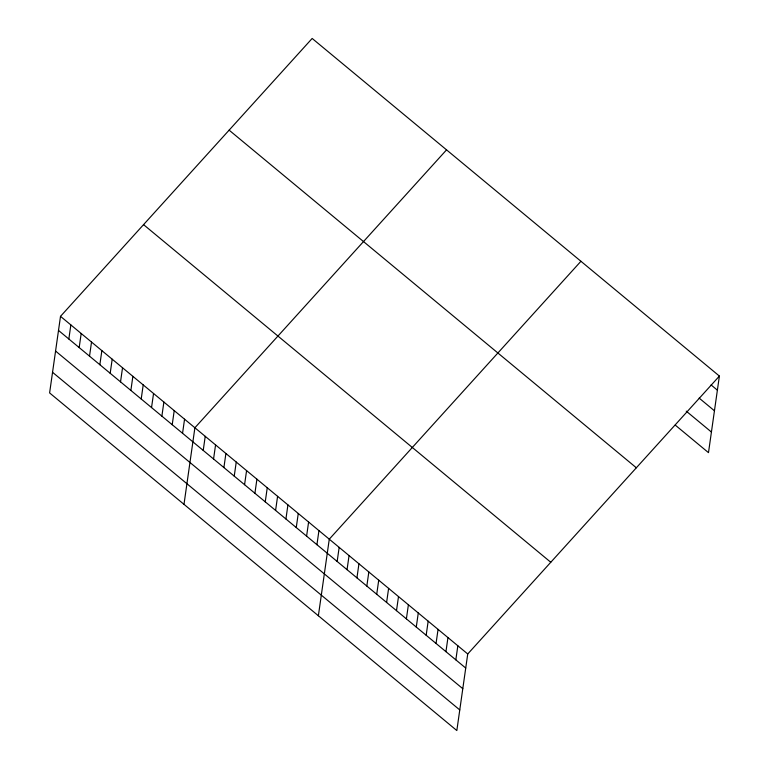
<?xml version="1.0" encoding="UTF-8"?>
<svg xmlns="http://www.w3.org/2000/svg" width="769" height="769" viewBox="0 0 769 769"><rect width="100%" height="100%" fill="white"/><g stroke="black" fill="none" stroke-linecap="round" stroke-linejoin="round"><path stroke-width="1.15" d="M60.511 316.347L49.61 392.93L456.834 730.55L467.735 653.977L719.39 376.07L312.166 38.45L60.511 316.347L467.735 653.977M68.845 339.014L70.854 324.922M79.178 347.578L81.187 333.486M89.521 356.153L91.521 342.061M99.855 364.717L101.864 350.635M110.188 373.292L112.197 359.2M120.531 381.866L122.531 367.774M130.865 390.431L132.874 376.339M141.208 399.005L143.207 384.913M151.541 407.57L153.55 393.488M161.875 416.144L163.884 402.052M172.218 424.719L174.217 410.627M182.551 433.283L184.56 419.192M183.993 504.339L194.893 427.766L446.549 149.868M203.227 450.423L205.227 436.34M213.561 458.997L215.57 444.905M223.904 467.571L225.903 453.479M234.237 476.136L236.246 462.044M244.571 484.71L246.58 470.618M254.914 493.275L256.913 479.193M265.247 501.849L267.256 487.757M275.59 510.424L277.59 496.332M285.924 518.988L287.923 504.897M296.257 527.563L298.266 513.471M306.6 536.128L308.6 522.036M316.934 544.702L318.943 530.61M318.376 615.758L329.276 539.184L580.931 261.277M337.158 561.466L339.167 547.384M347.05 569.666L349.059 555.583M356.941 577.865L358.94 563.783M366.832 586.065L368.832 571.982M376.723 594.264L378.723 580.182M386.605 602.463L388.614 588.381M396.496 610.663L398.505 596.581M406.388 618.862L408.397 604.78M416.279 627.062L418.278 612.98M426.17 635.261L428.17 621.179M436.052 643.461L438.061 629.378M445.943 651.66L447.952 637.578M455.834 659.86L457.843 645.777M719.39 376.07L708.489 452.653L675.22 425.074M711.085 384.942L717.381 390.162M699.165 398.111L714.449 410.781M686.246 411.155L711.421 432.034M229.124 130.153L636.338 467.783M143.563 224.644L550.777 562.264M58.511 330.439L465.726 668.059M55.57 351.058L462.794 688.688M52.552 372.302L459.766 709.931"/></g></svg>
